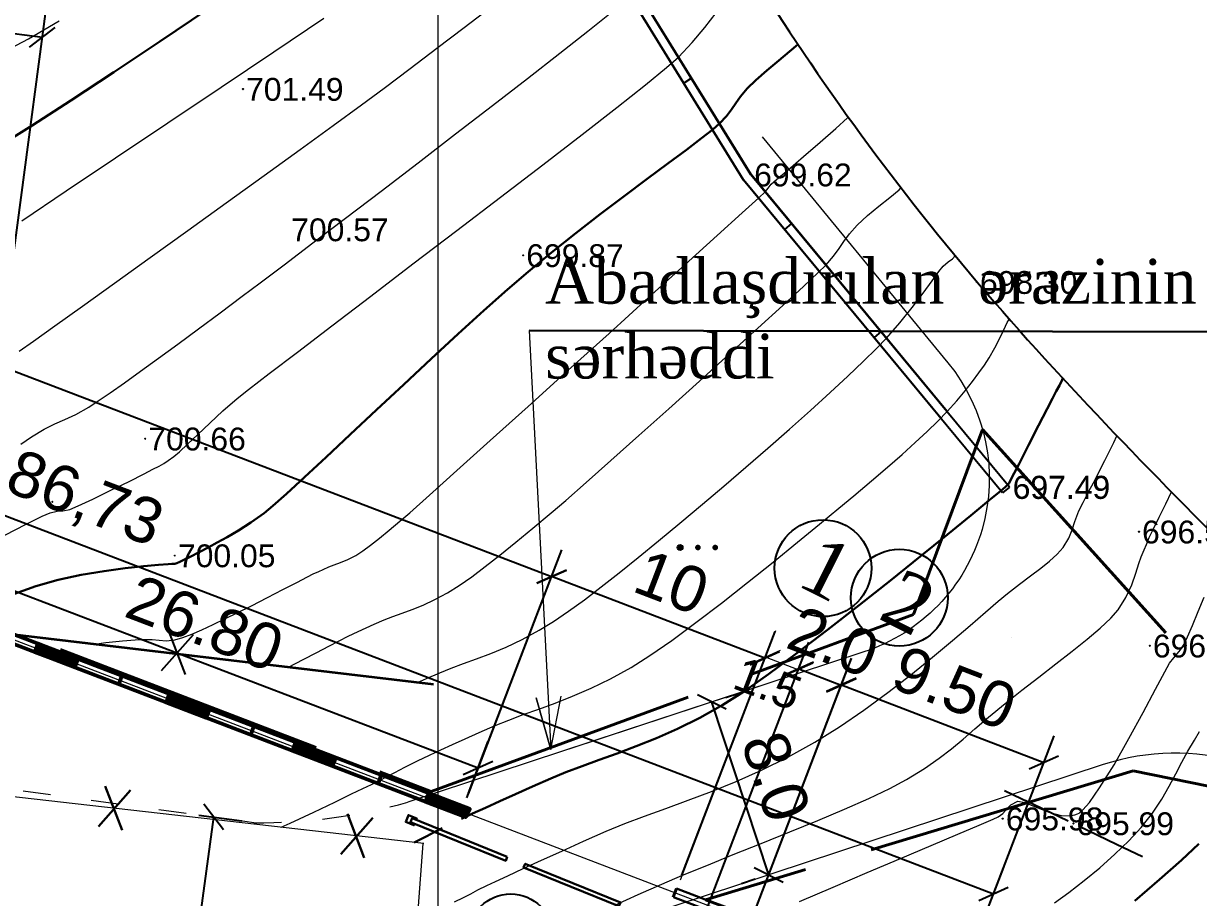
# Model space of a CAD drawing. Header units: feet. Extents: x 3381 to 683784, y 675186 to 4376258.
# Drawn here: x 682165.2 to 682216.7, y 4375719.7 to 4375758 of the extents above; entities that cross this region are included whole.
import ezdxf

# ---------------------------------------------------------------- set-up
doc = ezdxf.new("R2010")
doc.units = ezdxf.units.FT
doc.header["$MEASUREMENT"] = 0
doc.header["$PDMODE"] = 34
doc.header["$PDSIZE"] = 0.01
for name, pattern in [('ACAD_ISO02W100', [15, 12, -3]), ('ACAD_ISO03W100', [30, 12, -18]), ('DUZ', [0])]:
    doc.linetypes.add(name, pattern=pattern)
doc.layers.get('0').update_dxf_attribs({"linetype": 'CONTINUOUS'})
doc.layers.get('Defpoints').update_dxf_attribs({"linetype": 'CONTINUOUS'})
for name, color, linetype in [('0_Point_Height', 2, 'CONTINUOUS'), ('0_Point_Point', 7, 'CONTINUOUS'), ('col bitkisi', 7, 'CONTINUOUS'), ('Layer8', 7, 'CONTINUOUS'), ('Lep-Stolb', 7, 'CONTINUOUS'), ('ramka', 7, 'CONTINUOUS')]:
    doc.layers.add(name, color=color, linetype=linetype)
for name, color, linetype, lineweight in [('ANA HORIZONTAL', 24, 'CONTINUOUS', 30), ('das hasar', 5, 'CONTINUOUS', 0), ('das tikili', 5, 'CONTINUOUS', 0), ('HORIZANTAL', 24, 'CONTINUOUS', 13), ('km setka', 170, 'CONTINUOUS', 15)]:
    doc.layers.add(name, color=color, linetype=linetype, lineweight=lineweight)
doc.styles.get("Standard").update_dxf_attribs({"font": 'arial.ttf', "height": 2})
doc.styles.add('style5', font='ariall.ttf', dxfattribs={"height": 400})
doc.linetypes.add('FENCELINE2', pattern='A,6.35,-2.54,[132,ltypeshp.shx,S=2.54,R=0,X=-2.54,Y=0],-2.54,25.4', length=36.83)
doc.dimstyles.new('ISO-25', dxfattribs={"dimtxt": 2, "dimasz": 1, "dimexe": 1.25, "dimexo": 0.625, "dimtad": 1, "dimtxsty": 'Standard', "dimblk": 'OBLIQUE', "dimcen": 2.5, "dimadec": 0, "dimazin": 0, "dimtfac": 1, "dimtmove": 0, "dimatfit": 3, "dimldrblk": 'OBLIQUE', "dimfxl": 1, "dimarcsym": 0})

# ---------------------------------------------------------------- blocks, each defined once
blk = doc.blocks.new('_Oblique')
at = {"color": 0, "linetype": 'ByBlock', "lineweight": -2}
blk.add_line((-0.5, -0.5), (0.5, 0.5), dxfattribs=at)
blk = doc.blocks.new('*D66')
at = {"color": 0, "lineweight": -2, "transparency": 16777216}
for p, q in [((682125.166, 4375746.842), (682127.158, 4375752.045)), ((682126.711, 4375750.878), (682207.711, 4375719.878)), ((682206.166, 4375715.842), (682208.158, 4375721.045))]:
    blk.add_line(p, q, dxfattribs=at)
at = {"layer": 'Defpoints', "color": 0, "lineweight": 18, "transparency": 16777216}
for p in [(682124.943, 4375746.258), (682207.711, 4375719.878), (682205.943, 4375715.258)]:
    blk.add_point(p, dxfattribs=at)
at = {"color": 0, "lineweight": -2, "transparency": 16777216}
for p, rotation in [((682126.711, 4375750.878), 159.0573494500117), ((682207.711, 4375719.878), 339.0573494500117)]:
    blk.add_blockref('_Oblique', p, dxfattribs=dict(at, rotation=rotation))
at = {"color": 0, "lineweight": 18, "transparency": 16777216, "insert": (682167.864, 4375737.084), "char_height": 2, "attachment_point": 5, "rotation": 339.0573}
blk.add_mtext('86,73', dxfattribs=at)
blk = doc.blocks.new('*D68')
at = {"color": 0, "lineweight": -2, "transparency": 16777216}
for p, q in [((682195.116, 4375719.14), (682199.62, 4375730.909)), ((682196.984, 4375718.425), (682201.488, 4375730.194)), ((682199.174, 4375729.742), (682201.042, 4375729.027))]:
    blk.add_line(p, q, dxfattribs=at)
at = {"layer": 'Defpoints', "color": 0, "lineweight": 18, "transparency": 16777216}
for p in [(682201.042, 4375729.027), (682194.893, 4375718.557, 695.5), (682196.761, 4375717.842, 695.5)]:
    blk.add_point(p, dxfattribs=at)
at = {"color": 0, "lineweight": -2, "transparency": 16777216}
for p, rotation in [((682199.174, 4375729.742), 159.0573494907725), ((682201.042, 4375729.027), 339.0573494907724)]:
    blk.add_blockref('_Oblique', p, dxfattribs=dict(at, rotation=rotation))
at = {"color": 0, "lineweight": 18, "transparency": 16777216, "insert": (682200.696, 4375730.922), "char_height": 2, "attachment_point": 5, "rotation": 339.0573}
blk.add_mtext('{\\fArial|b0|i0|c238|p34;2.0}', dxfattribs=at)
blk = doc.blocks.new('*D69')
at = {"color": 0, "lineweight": -2, "transparency": 16777216}
for p, q in [((682197.295, 4375719.237), (682201.492, 4375730.205)), ((682201.045, 4375729.037), (682209.917, 4375725.642)), ((682206.166, 4375715.842), (682210.364, 4375726.809))]:
    blk.add_line(p, q, dxfattribs=at)
at = {"layer": 'Defpoints', "color": 0, "lineweight": 18, "transparency": 16777216}
for p in [(682209.917, 4375725.642), (682197.071, 4375718.654), (682205.943, 4375715.258)]:
    blk.add_point(p, dxfattribs=at)
at = {"color": 0, "lineweight": -2, "transparency": 16777216}
for p, rotation in [((682201.045, 4375729.037), 159.0573494510642), ((682209.917, 4375725.642), 339.0573494510642)]:
    blk.add_blockref('_Oblique', p, dxfattribs=dict(at, rotation=rotation))
at = {"color": 0, "lineweight": 18, "transparency": 16777216, "insert": (682205.997, 4375728.905), "char_height": 2, "attachment_point": 5, "rotation": 339.0573}
blk.add_mtext('{\\fArial|b0|i0|c238|p34;9.50}', dxfattribs=at)
blk = doc.blocks.new('*D59')
at = {"color": 0, "lineweight": -2, "transparency": 16777216}
for p, q in [((682172.888, 4375723.335), (682174.781, 4375723.077)), ((682173.542, 4375723.246), (682167.447, 4375678.61)), ((682166.793, 4375678.7), (682168.685, 4375678.441))]:
    blk.add_line(p, q, dxfattribs=at)
at = {"layer": 'Defpoints', "color": 0, "lineweight": 18, "transparency": 16777216}
for p in [(682172.269, 4375723.42, 374.953), (682166.173, 4375678.784), (682167.447, 4375678.61)]:
    blk.add_point(p, dxfattribs=at)
at = {"color": 0, "lineweight": -2, "transparency": 16777216}
for p, rotation in [((682173.542, 4375723.246), 82.22386250905055), ((682167.447, 4375678.61), 262.2238625090505)]:
    blk.add_blockref('_Oblique', p, dxfattribs=dict(at, rotation=rotation))
at = {"color": 0, "lineweight": 18, "transparency": 16777216, "insert": (682169.062, 4375702.605), "char_height": 2, "attachment_point": 5, "rotation": 82.2239}
blk.add_mtext('{\\fArial|b0|i0|c238|p34;45.0}', dxfattribs=at)
blk = doc.blocks.new('*D60')
at = {"color": 0, "lineweight": -2, "transparency": 16777216}
for p, q in [((682195.962, 4375728.482), (682196.556, 4375728.677)), ((682197.861, 4375720.717), (682195.369, 4375728.286)), ((682197.267, 4375720.522), (682196.674, 4375720.326))]:
    blk.add_line(p, q, dxfattribs=at)
at = {"layer": 'Defpoints', "color": 0, "lineweight": 18, "transparency": 16777216}
for p in [(682195.369, 4375728.286, 374.953), (682195.369, 4375728.286), (682197.861, 4375720.717, 690.5)]:
    blk.add_point(p, dxfattribs=at)
at = {"color": 0, "lineweight": -2, "transparency": 16777216}
for p, rotation in [((682195.369, 4375728.286), 108.226900140391), ((682197.861, 4375720.717), 288.226900140391)]:
    blk.add_blockref('_Oblique', p, dxfattribs=dict(at, rotation=rotation))
at = {"color": 0, "lineweight": 18, "transparency": 16777216, "insert": (682198.178, 4375725.016), "char_height": 2, "attachment_point": 5, "rotation": 288.2269}
blk.add_mtext('{\\fArial|b0|i0|c238|p34;8.0}', dxfattribs=at)
blk = doc.blocks.new('*D44')
at = {"color": 0, "lineweight": -2, "transparency": 16777216}
for p, q in [((682184.709, 4375724.268), (682188.797, 4375734.95)), ((682197.693, 4375730.207), (682188.35, 4375733.782)), ((682194.052, 4375720.693), (682198.14, 4375731.374))]:
    blk.add_line(p, q, dxfattribs=at)
at = {"layer": 'Defpoints', "color": 0, "lineweight": 18, "transparency": 16777216}
for p in [(682188.35, 4375733.782), (682184.486, 4375723.684), (682193.828, 4375720.109)]:
    blk.add_point(p, dxfattribs=at)
at = {"color": 0, "lineweight": -2, "transparency": 16777216}
for p, rotation in [((682188.35, 4375733.782), 159.0573494367731), ((682197.693, 4375730.207), 339.0573494367731)]:
    blk.add_blockref('_Oblique', p, dxfattribs=dict(at, rotation=rotation))
at = {"color": 0, "lineweight": 18, "transparency": 16777216, "insert": (682193.61, 4375733.532), "char_height": 2, "attachment_point": 5, "rotation": 339.0573}
blk.add_mtext('10', dxfattribs=at)
blk = doc.blocks.new('*D35')
at = {"color": 0, "lineweight": -2, "transparency": 16777216}
for p, q in [((682125.166, 4375746.842), (682129.326, 4375757.71)), ((682128.879, 4375756.543), (682188.35, 4375733.782)), ((682184.638, 4375724.081), (682188.797, 4375734.95))]:
    blk.add_line(p, q, dxfattribs=at)
at = {"layer": 'Defpoints', "color": 0, "lineweight": 18, "transparency": 16777216}
for p in [(682124.943, 4375746.258), (682188.35, 4375733.782), (682184.414, 4375723.498)]:
    blk.add_point(p, dxfattribs=at)
at = {"color": 0, "lineweight": -2, "transparency": 16777216}
for p, rotation in [((682128.879, 4375756.543), 159.0573494502388), ((682188.35, 4375733.782), 339.0573494502387)]:
    blk.add_blockref('_Oblique', p, dxfattribs=dict(at, rotation=rotation))
at = {"color": 0, "lineweight": 18, "transparency": 16777216, "insert": (682159.268, 4375746.869), "char_height": 2, "attachment_point": 5, "rotation": 339.0573}
blk.add_mtext('63,68', dxfattribs=at)
blk = doc.blocks.new('*D38')
at = {"color": 0, "lineweight": -2, "transparency": 16777216}
for p, q in [((682159.594, 4375733.88), (682160.466, 4375736.161)), ((682160.019, 4375734.993), (682185.126, 4375725.4)), ((682184.701, 4375724.287), (682185.573, 4375726.568))]:
    blk.add_line(p, q, dxfattribs=at)
at = {"layer": 'Defpoints', "color": 0, "lineweight": 9, "transparency": 16777216}
for p in [(682159.371, 4375733.296), (682185.126, 4375725.4), (682184.478, 4375723.704)]:
    blk.add_point(p, dxfattribs=at)
at = {"color": 0, "lineweight": -2, "transparency": 16777216}
for p, rotation in [((682160.019, 4375734.993), 159.0895513986709), ((682185.126, 4375725.4), 339.0895513986709)]:
    blk.add_blockref('_Oblique', p, dxfattribs=dict(at, rotation=rotation))
at = {"color": 0, "lineweight": 18, "transparency": 16777216, "insert": (682173.16, 4375731.734), "char_height": 2, "attachment_point": 5, "rotation": 339.0896}
blk.add_mtext('{\\fArial|b0|i0|c238|p34;26.80}', dxfattribs=at)
blk = doc.blocks.new('*D73')
at = {"color": 0, "lineweight": -2, "transparency": 16777216}
for p, q in [((682127.28, 4375728.596), (682131.89, 4375763.227)), ((682131.725, 4375761.988), (682166.043, 4375757.419)), ((682161.597, 4375724.028), (682166.208, 4375758.658))]:
    blk.add_line(p, q, dxfattribs=at)
at = {"layer": 'Defpoints', "color": 0, "lineweight": 18, "transparency": 16777216}
for p in [(682166.043, 4375757.419), (682127.198, 4375727.976), (682161.515, 4375723.408)]:
    blk.add_point(p, dxfattribs=at)
at = {"color": 0, "lineweight": -2, "transparency": 16777216}
for p, rotation in [((682131.725, 4375761.988), 172.417149274753), ((682166.043, 4375757.419), 352.4171492747529)]:
    blk.add_blockref('_Oblique', p, dxfattribs=dict(at, rotation=rotation))
at = {"color": 0, "lineweight": 20, "transparency": 16777216, "insert": (682149.101, 4375761.336), "char_height": 2, "attachment_point": 5, "rotation": 352.4171}
blk.add_mtext('{\\fArial|b0|i0|c238|p34;34.60}', dxfattribs=at)

msp = doc.modelspace()

# ---------------------------------------------------------------- hatches: boundary and pattern name
at = {"lineweight": 25}
h = msp.add_hatch(dxfattribs=at)
h.set_pattern_fill('GRASS', color=3)
h.set_pattern_definition([(90, (1287.3136, 801.1559), (-0.707106781, 0.707106781), [0.1875, -1.226713563]), (45, (1287.3136, 801.1559), (-0.70710678119, 0.70710678119), [0.1875, -0.8125]), (135, (1287.3136, 801.1559), (-0.70710678119, -0.70710678119), [0.1875, -0.8125])])
edge = h.paths.add_edge_path(flags=16)
edge.add_arc((682100.284, 4375677.651), 3.56, 0, 360)
edge = h.paths.add_edge_path()
edge.add_arc((682165.941, 4375648.566), 2.121, 0, 360)
edge = h.paths.add_edge_path()
edge.add_line((682103.076, 4375679.859), (682107.613, 4375679.251))
edge.add_line((682107.613, 4375679.251), (682108.001, 4375682.14))
edge.add_line((682108.001, 4375682.14), (682100.674, 4375683.13))
edge.add_line((682100.674, 4375683.13), (682102.815, 4375698.986))
edge.add_line((682102.815, 4375698.986), (682111.188, 4375697.855))
edge.add_line((682111.188, 4375697.855), (682111.915, 4375703.238))
edge.add_line((682111.915, 4375703.238), (682107.263, 4375703.91))
edge.add_line((682107.263, 4375703.91), (682108.077, 4375709.551))
edge.add_line((682108.077, 4375709.551), (682116.199, 4375708.398))
edge.add_line((682116.199, 4375708.398), (682119.945, 4375735.513))
edge.add_line((682119.945, 4375735.513), (682120.038, 4375736.202))
edge.add_line((682120.038, 4375736.202), (682119.768, 4375735.709))
edge.add_line((682119.768, 4375735.709), (682082.23, 4375662.38))
edge.add_line((682082.23, 4375662.38), (682173.825, 4375634.503))
edge.add_line((682173.825, 4375634.503), (682205.683, 4375715.144))
edge.add_line((682205.683, 4375715.144), (682198.572, 4375717.865))
edge.add_line((682198.572, 4375717.865), (682196.818, 4375713.281))
edge.add_line((682196.818, 4375713.281), (682188.454, 4375716.215))
edge.add_arc((682347.883, 4375651.33), 172.127, 157.85455, 159.31778)
edge.add_line((682186.849, 4375712.122), (682200.214, 4375710.326))
edge.add_line((682200.214, 4375710.326), (682199.472, 4375705.078))
edge.add_line((682199.472, 4375705.078), (682186.143, 4375706.885))
edge.add_arc((682186.443, 4375703.744), 3.155, 95.4615, 167.5925)
edge.add_line((682183.362, 4375704.422), (682183.362, 4375703.467))
edge.add_line((682183.362, 4375703.467), (682185.028, 4375703.86))
edge.add_line((682185.028, 4375703.86), (682190.62, 4375702.881))
edge.add_line((682190.62, 4375702.881), (682188.67, 4375689.698))
edge.add_line((682188.67, 4375689.698), (682188.451, 4375689.698))
edge.add_line((682188.451, 4375689.698), (682183.362, 4375690.415))
edge.add_line((682183.362, 4375690.415), (682183.973, 4375695.783))
edge.add_line((682183.973, 4375695.783), (682189.076, 4375695.084))
edge.add_line((682189.076, 4375695.084), (682189.427, 4375697.646))
edge.add_line((682189.427, 4375697.646), (682184.247, 4375698.356))
edge.add_line((682184.247, 4375698.356), (682184.843, 4375703.444))
edge.add_line((682184.843, 4375703.444), (682183.262, 4375703.235))
edge.add_line((682183.262, 4375703.235), (682181.206, 4375687.269))
edge.add_line((682181.206, 4375687.269), (682189.942, 4375686.06))
edge.add_line((682189.942, 4375686.06), (682189.111, 4375678.704))
edge.add_line((682189.111, 4375678.704), (682180.328, 4375679.919))
edge.add_line((682180.328, 4375679.919), (682179.949, 4375677.269))
edge.add_line((682179.949, 4375677.269), (682173.822, 4375678.073))
edge.add_arc((682173.385, 4375668.082), 10, 87.4993, 110.7786)
edge.add_line((682169.838, 4375677.432), (682179.587, 4375676.005))
edge.add_line((682179.587, 4375676.005), (682178.96, 4375672.511))
edge.add_line((682178.96, 4375672.511), (682175.65, 4375673.037))
edge.add_line((682175.65, 4375673.037), (682176.043, 4375676.111))
edge.add_line((682176.043, 4375676.111), (682173.512, 4375676.446))
edge.add_line((682173.512, 4375676.446), (682173.107, 4375673.384))
edge.add_line((682173.107, 4375673.384), (682169.783, 4375673.824))
edge.add_line((682169.783, 4375673.824), (682170.135, 4375676.921))
edge.add_line((682170.135, 4375676.921), (682169.341, 4375677.228))
edge.add_arc((682173.555, 4375667.869), 10.263, 114.2395, 179.0096)
edge.add_line((682163.293, 4375668.047), (682162.943, 4375665.411))
edge.add_line((682162.943, 4375665.411), (682159.957, 4375665.738))
edge.add_line((682159.957, 4375665.738), (682159.076, 4375660.875))
edge.add_line((682159.076, 4375660.875), (682150.367, 4375662.088))
edge.add_line((682150.367, 4375662.088), (682151.054, 4375666.989))
edge.add_line((682151.054, 4375666.989), (682144.128, 4375667.908))
edge.add_line((682144.128, 4375667.908), (682144.563, 4375671.182))
edge.add_arc((682141.589, 4375671.577), 3, 352.4412, 442.1402)
edge.add_line((682141.999, 4375674.549), (682130.113, 4375676.189))
edge.add_line((682130.113, 4375676.189), (682128.842, 4375666.772))
edge.add_line((682128.842, 4375666.772), (682121.539, 4375667.751))
edge.add_line((682121.539, 4375667.751), (682122.793, 4375677.2))
edge.add_line((682122.793, 4375677.2), (682119.777, 4375677.622))
edge.add_line((682119.777, 4375677.622), (682118.516, 4375668.117))
edge.add_line((682118.516, 4375668.117), (682117.086, 4375668.391))
edge.add_line((682117.086, 4375668.391), (682106.365, 4375669.935))
edge.add_line((682106.365, 4375669.935), (682107.414, 4375677.765))
edge.add_line((682107.414, 4375677.765), (682103.794, 4375678.25))
edge.add_arc((682100.284, 4375677.651), 3.56, 9.688, 38.3434)
at = {"lineweight": 50}
h = msp.add_hatch(dxfattribs=at)
h.set_pattern_fill('ANSI31', scale=0.3, angle=-13.2822)
h.set_pattern_definition([(31.717814137, (-989971.251704, 274147.432816), (-0.01971510584618, 0.03189928841642), [])])
h.paths.add_polyline_path([(682165.833, 4375730.844), (682167.599, 4375730.17), (682167.459, 4375729.807), (682165.701, 4375730.475)])
h = msp.add_hatch(dxfattribs=at)
h.set_pattern_fill('ANSI31', scale=0.3, angle=-12.6583)
h.set_pattern_definition([(32.3417294339, (-945203.554425, 256180.224487), (-0.02006129345044, 0.03168271618873), [])])
h.paths.add_polyline_path([(682171.592, 4375728.636), (682173.358, 4375727.963), (682173.22, 4375727.59), (682171.462, 4375728.258)])
h = msp.add_hatch(dxfattribs=at)
h.set_pattern_fill('ANSI31', scale=0.3, angle=-13.2822)
h.set_pattern_definition([(31.717814137, (-989959.961164, 274143.10893), (-0.01971510584618, 0.03189928841642), [])])
h.paths.add_polyline_path([(682177.124, 4375726.52), (682178.889, 4375725.846), (682178.75, 4375725.483), (682176.992, 4375726.151)])
h = msp.add_hatch(dxfattribs=at)
h.set_pattern_fill('ANSI31', scale=0.3, angle=-12.6583)
h.set_pattern_definition([(32.3417294339, (-945192.189817, 256175.872236), (-0.02006129345044, 0.03168271618873), [])])
h.paths.add_polyline_path([(682182.957, 4375724.284), (682184.722, 4375723.61), (682184.584, 4375723.238), (682182.826, 4375723.906)])
at = {"layer": 'col bitkisi', "ltscale": 1.5}
h = msp.add_hatch(color=256, dxfattribs=at)
edge = h.paths.add_edge_path()
edge.add_arc((682193.976, 4375735.057), 0.125, 0, 360)
h = msp.add_hatch(color=256, dxfattribs=at)
edge = h.paths.add_edge_path()
edge.add_arc((682194.758, 4375735.057), 0.125, 0, 360)
h = msp.add_hatch(color=256, dxfattribs=at)
edge = h.paths.add_edge_path()
edge.add_arc((682195.517, 4375735.057), 0.125, 0, 360)

# ---------------------------------------------------------------- linework, layer by layer
at = {"linetype": 'Continuous'}
for p, q in [((682194.477, 4375755.63), (682194.144, 4375755.409)), ((682198.863, 4375749.252), (682198.559, 4375748.993)), ((682202.782, 4375744.519), (682202.477, 4375744.26)), ((682208.41, 4375737.701, 697.485), (682208.102, 4375737.446, 697.485))]:
    msp.add_line(p, q, dxfattribs=at)
at = {"color": 6, "linetype": 'DUZ', "lineweight": 30}
msp.add_line((682187.368, 4375744.569), (682220.857, 4375744.502), dxfattribs=at)
at = {"color": 6, "linetype": 'DUZ', "lineweight": 15}
for p, q in [((682187.368, 4375744.569), (682188.316, 4375726.207, -470.552)), ((682188.316, 4375726.207, -470.552), (682188.767, 4375728.548)), ((682188.316, 4375726.207, -470.552), (682187.674, 4375728.476)), ((682187.674, 4375728.476), (682188.316, 4375726.207, -470.552))]:
    msp.add_line(p, q, dxfattribs=at)
at = {"color": 1, "lineweight": 25}
for p, q in [((682171.261, 4375729.663, 696.134), (682172.664, 4375731.252, 696.134)), ((682171.554, 4375731.432, 1393.634), (682172.29, 4375729.499, 696.134))]:
    msp.add_line(p, q, dxfattribs=at)
at = {"color": 7, "lineweight": 18}
for p, q in [((682193.993, 4375720.501), (682198.171, 4375731.418)), ((682195.427, 4375719.952), (682199.605, 4375730.87)), ((682199.158, 4375729.702), (682197.724, 4375730.251)), ((682199.458, 4375729.633, 374.953), (682182.045, 4375723.899, 374.953))]:
    msp.add_line(p, q, dxfattribs=at)
at = {"color": 7, "lineweight": 50}
for p, q in [((682169.523, 4375729.432), (682169.384, 4375729.069)), ((682175.31, 4375727.234), (682175.176, 4375726.869)), ((682180.886, 4375725.08), (682180.751, 4375724.716)), ((682184.486, 4375723.684), (682184.343, 4375723.311))]:
    msp.add_line(p, q, dxfattribs=at)
at = {"color": 7, "linetype": 'ACAD_ISO03W100', "lineweight": 18, "ltscale": 0.1}
msp.add_line((682175.306, 4375722.998), (682164.513, 4375724.472), dxfattribs=at)
at = {"color": 1, "lineweight": 30}
for p, q in [((682168.502, 4375722.83), (682169.905, 4375724.419)), ((682168.794, 4375724.6, 697.5), (682169.531, 4375722.667)), ((682179.406, 4375723.389, 697.5), (682180.143, 4375721.456)), ((682179.114, 4375721.62), (682180.517, 4375723.209))]:
    msp.add_line(p, q, dxfattribs=at)
at = {"color": 3, "lineweight": 30}
msp.add_line((682184.486, 4375723.684), (682184.343, 4375723.311, 452.353), dxfattribs=at)
at = {"color": 7, "lineweight": 30}
for p, q in [((682194.161, 4375720.728, 452.353), (682194.159, 4375720.725, 452.353)), ((682193.828, 4375720.109), (682193.686, 4375719.735))]:
    msp.add_line(p, q, dxfattribs=at)
at = {"color": 7, "lineweight": 40}
msp.add_line((682193.825, 4375720.11), (682193.682, 4375719.737, 452.353), dxfattribs=at)
at = {"linetype": 'Continuous', "elevation": 697.485}
for points in [[(682205.399, 4375740.73), (682196.762, 4375751.163), (682187.878, 4375765.571), (682176.067, 4375785.6), (682166.046, 4375802.539), (682154.92, 4375820.674), (682142.574, 4375841.222)], [(682208.41, 4375737.701), (682197.083, 4375751.383), (682188.215, 4375765.764), (682176.406, 4375785.79), (682166.384, 4375802.732), (682155.257, 4375820.868), (682142.912, 4375841.415)], [(682205.679, 4375741.019), (682197.088, 4375751.396), (682188.22, 4375765.777), (682176.411, 4375785.803), (682166.389, 4375802.745), (682155.262, 4375820.881), (682142.917, 4375841.428)], [(682208.102, 4375737.446), (682196.757, 4375751.15), (682187.873, 4375765.558), (682176.062, 4375785.587), (682166.041, 4375802.526), (682154.915, 4375820.661), (682142.569, 4375841.209)]]:
    msp.add_lwpolyline(points, dxfattribs=at)
at = {"color": 7, "lineweight": 18}
for points, elevation in [([(682197.579, 4375753.054), (682205.708, 4375743.155, -0.527044), (682202.028, 4375730.479), (682189.108, 4375726.224)], 374.953), ([(682237.259, 4375705.407), (682223.381, 4375722.375, 0.310246), (682212.512, 4375725.542), (682192.238, 4375718.865, 0.287294), (682186.812, 4375712.333), (682186.785, 4375712.131)], 690.5)]:
    msp.add_lwpolyline(points, format="xyb", dxfattribs=dict(at, elevation=elevation))
at = {"color": 6, "linetype": 'ACAD_ISO02W100', "lineweight": 40, "elevation": 374.953}
msp.add_lwpolyline([(682207.23, 4375740.233), (682222.258, 4375723.541), (682213.835, 4375725.27), (682195.096, 4375719.624), (682206.391, 4375715.474), (682174.113, 4375633.919), (682081.49, 4375662.079), (682124.812, 4375746.714), (682183.067, 4375724.363), (682204.2, 4375732.115), (682207.23, 4375740.233)], dxfattribs=at)
at = {"color": 7, "lineweight": 30}
for points in [[(682193.828, 4375720.109), (682206.203, 4375715.373), (682174.061, 4375634.013), (682081.656, 4375662.137), (682124.847, 4375746.509), (682184.486, 4375723.684)], [(682193.686, 4375719.735), (682205.683, 4375715.144), (682173.825, 4375634.503), (682082.23, 4375662.38), (682125.039, 4375746.007), (682184.343, 4375723.311)]]:
    msp.add_lwpolyline(points, dxfattribs=at)
at = {"color": 1, "lineweight": 0}
msp.add_lwpolyline([(682081.943, 4375662.258), (682124.943, 4375746.258), (682205.943, 4375715.258), (682173.943, 4375634.258)], close=True, dxfattribs=at)
at = {"color": 7, "lineweight": 50}
for points in [[(682184.595, 4375723.244), (682184.77, 4375723.605), (682159.447, 4375733.287), (682120.553, 4375738.12), (682085.507, 4375669.657), (682183.056, 4375656.669), (682198.833, 4375696.585), (682198.474, 4375696.727), (682182.797, 4375657.122), (682086.143, 4375669.959), (682120.832, 4375737.687), (682159.346, 4375732.913), (682184.595, 4375723.244)], [(682165.833, 4375730.844), (682167.599, 4375730.17), (682167.46, 4375729.807), (682165.702, 4375730.477), (682165.833, 4375730.844)], [(682171.592, 4375728.636), (682173.358, 4375727.963), (682173.22, 4375727.59), (682171.462, 4375728.26), (682171.592, 4375728.636)], [(682177.123, 4375726.52), (682178.889, 4375725.846), (682178.751, 4375725.483), (682176.992, 4375726.153), (682177.123, 4375726.52)], [(682182.957, 4375724.284), (682184.722, 4375723.61), (682184.584, 4375723.238), (682182.827, 4375723.908), (682182.957, 4375724.284)]]:
    msp.add_lwpolyline(points, dxfattribs=at)
at = {"color": 7, "lineweight": 18}
msp.add_lwpolyline([(682208.513, 4375731.108), (682208.513, 4375731.108)], dxfattribs=at)
at = {"color": 7, "linetype": 'DUZ', "lineweight": 30, "elevation": 4034.161}
msp.add_lwpolyline([(682182.41, 4375723.118), (682182.438, 4375723.186), (682182.078, 4375723.332), (682181.958, 4375723.032), (682182.317, 4375722.887), (682182.343, 4375722.952)], dxfattribs=at)
for points in [[(682186.408, 4375721.501), (682186.34, 4375721.333), (682182.171, 4375723.028), (682182.24, 4375723.197)], [(682191.361, 4375719.505), (682191.293, 4375719.337), (682187.124, 4375721.032), (682187.193, 4375721.2)]]:
    msp.add_lwpolyline(points, close=True, dxfattribs=at)
at = {"color": 7, "linetype": 'DUZ', "lineweight": 25}
for centre, radius in [((682200.24, 4375734.151), 2.121), ((682203.585, 4375732.857), 2.121), ((682186.559, 4375718.028, 696.5), 1.846)]:
    msp.add_circle(centre, radius, dxfattribs=at)
at = {"color": 7, "linetype": 'ACAD_ISO03W100', "lineweight": 18, "ltscale": 0.1}
msp.add_arc((682175.535, 4375746.911, 374.953), 23.915, 269.4855, 285.7968, dxfattribs=at)
at = {"linetype": 'Continuous'}
msp.add_open_spline([(682133.915, 4375868.228), (682135.736, 4375864.758), (682142.042, 4375852.74), (682151.939, 4375834.758), (682165.934, 4375815.494), (682176.705, 4375795.296), (682187.668, 4375777.411), (682196.796, 4375760.007), (682210.211, 4375741.486), (682226.81, 4375727.197), (682238.346, 4375712.36), (682246.276, 4375701.878), (682257.594, 4375689.959), (682265.843, 4375679.267), (682270.287, 4375673.507)], degree=3, knots=[0, 0, 0, 0, 11.75951, 40.72321, 61.46233, 83.054979, 109.290717, 124.392744, 141.962718, 177.533008, 189.558821, 198.276488, 216.955448, 238.768866, 238.768866, 238.768866, 238.768866], dxfattribs=at)
at = {"layer": '0_Point_Point'}
for p in [(682174.826, 4375755.148, 701.493), (682197.088, 4375751.396, 699.617), (682187.102, 4375747.861, 699.872), (682206.982, 4375746.685, 698.303), (682170.545, 4375739.825, 700.658), (682166.476, 4375737.06, 700.574), (682214.081, 4375735.75, 696.581), (682171.843, 4375734.707, 700.055), (682214.557, 4375730.753, 696.212), (682208.114, 4375723.176, 695.976), (682211.209, 4375722.966, 695.988)]:
    msp.add_point(p, dxfattribs=at)
at = {"layer": 'ANA HORIZONTAL', "color": 32, "lineweight": 30}
for points, elevation in [([(682164.136, 4375752.639), (682165.593, 4375753.556), (682167.29, 4375754.653), (682169.173, 4375755.892), (682171.19, 4375757.235), (682173.285, 4375758.645)], 702.5), ([(682164.811, 4375733.027), (682165.745, 4375733.369), (682166.728, 4375733.639), (682167.742, 4375733.856), (682168.739, 4375734.026), (682169.667, 4375734.153), (682170.478, 4375734.243), (682171.122, 4375734.302), (682171.548, 4375734.333), (682171.707, 4375734.343), (682171.775, 4375734.341), (682171.842, 4375734.341), (682171.936, 4375734.377), (682172.064, 4375734.434), (682172.213, 4375734.505), (682172.515, 4375734.651), (682172.907, 4375734.85), (682173.325, 4375735.074), (682173.692, 4375735.274), (682174.129, 4375735.512), (682174.626, 4375735.799), (682175.173, 4375736.146), (682175.761, 4375736.563), (682176.136, 4375736.877), (682176.737, 4375737.415), (682177.526, 4375738.142), (682178.469, 4375739.021), (682179.53, 4375740.015), (682180.675, 4375741.087), (682181.868, 4375742.202), (682183.074, 4375743.323), (682184.258, 4375744.414), (682185.384, 4375745.438), (682186.417, 4375746.358), (682187.322, 4375747.139), (682188.347, 4375747.984), (682189.41, 4375748.829), (682190.482, 4375749.659), (682191.532, 4375750.457), (682192.531, 4375751.206), (682193.448, 4375751.889), (682194.255, 4375752.49), (682194.92, 4375752.992), (682195.415, 4375753.379), (682195.709, 4375753.632), (682196.013, 4375753.965), (682196.229, 4375754.255), (682196.414, 4375754.532), (682196.626, 4375754.826), (682196.922, 4375755.169), (682197.298, 4375755.532), (682197.783, 4375755.958), (682198.301, 4375756.396), (682198.778, 4375756.795), (682199.137, 4375757.105)], 700)]:
    msp.add_lwpolyline(points, dxfattribs=dict(at, elevation=elevation))
at = {"layer": 'ANA HORIZONTAL', "color": 16, "lineweight": 30}
for points, elevation in [([(682184.403, 4375723.173), (682184.888, 4375723.4), (682185.447, 4375723.656), (682186.074, 4375723.941), (682186.763, 4375724.251), (682187.511, 4375724.585), (682188.311, 4375724.939), (682188.975, 4375725.213), (682189.681, 4375725.478), (682190.431, 4375725.746), (682191.224, 4375726.031), (682192.061, 4375726.346), (682192.942, 4375726.704), (682193.868, 4375727.118), (682194.839, 4375727.6), (682195.855, 4375728.164), (682196.753, 4375728.736), (682197.851, 4375729.504), (682199.098, 4375730.423), (682200.439, 4375731.445), (682201.823, 4375732.524), (682203.195, 4375733.611), (682204.502, 4375734.661), (682205.692, 4375735.627), (682206.712, 4375736.46), (682207.508, 4375737.116), (682208.027, 4375737.546), (682208.216, 4375737.703), (682208.283, 4375737.762), (682208.335, 4375737.81), (682208.389, 4375737.879), (682208.514, 4375738.121), (682208.829, 4375738.73), (682209.248, 4375739.544), (682209.688, 4375740.4), (682210.064, 4375741.135), (682210.292, 4375741.586), (682210.459, 4375741.907), (682210.594, 4375742.155), (682210.716, 4375742.408), (682210.741, 4375742.473)], 697.5), ([(682182.334, 4375722.13), (682182.534, 4375722.226), (682182.884, 4375722.407), (682183.202, 4375722.576), (682183.551, 4375722.76)], 697.5), ([(682213.903, 4375719.571), (682214.984, 4375720.502), (682215.941, 4375721.351), (682216.705, 4375722.065)], 695)]:
    msp.add_lwpolyline(points, dxfattribs=dict(at, elevation=elevation))
at = {"layer": 'col bitkisi', "lineweight": 13, "ltscale": 1.5}
msp.add_circle((682193.976, 4375735.057), 0.125, dxfattribs=at)
at = {"layer": 'das hasar', "color": 8, "linetype": 'FENCELINE2', "lineweight": 35, "ltscale": 0.35, "elevation": 696.134}
msp.add_lwpolyline([(682126.032, 4375735.853), (682183.18, 4375729.063)], dxfattribs=at)
at = {"layer": 'das tikili', "color": 32, "lineweight": 9}
for points in [[(682182.746, 4375722.083), (682160.78, 4375724.588)], [(682182.706, 4375722.088), (682181.884, 4375711.12), (682159.693, 4375714.006)]]:
    msp.add_lwpolyline(points, dxfattribs=at)
at = {"layer": 'HORIZANTAL', "color": 32, "linetype": 'Continuous', "lineweight": 13}
for points, elevation in [([(682164.394, 4375735.599), (682165.331, 4375736.075), (682166.032, 4375736.425), (682166.382, 4375736.584), (682166.686, 4375736.646), (682166.937, 4375736.663), (682167.241, 4375736.725), (682167.609, 4375736.879), (682168.256, 4375737.182), (682169.044, 4375737.563), (682169.837, 4375737.953), (682170.496, 4375738.283), (682170.885, 4375738.484), (682171.15, 4375738.627), (682171.356, 4375738.742), (682171.554, 4375738.867), (682171.797, 4375739.042), (682172.046, 4375739.254), (682172.401, 4375739.588), (682172.848, 4375740.015), (682173.37, 4375740.508), (682173.951, 4375741.04), (682174.574, 4375741.581), (682175.071, 4375741.978), (682175.973, 4375742.676), (682177.211, 4375743.624), (682178.718, 4375744.775), (682180.429, 4375746.078), (682182.275, 4375747.484), (682184.19, 4375748.945), (682186.108, 4375750.411), (682187.96, 4375751.832), (682189.681, 4375753.16), (682191.203, 4375754.345), (682192.46, 4375755.338), (682193.384, 4375756.09), (682193.909, 4375756.552), (682194.501, 4375757.181), (682195.057, 4375757.841), (682195.559, 4375758.488)], 700.5), ([(682165.024, 4375743.657), (682165.644, 4375744.099), (682166.586, 4375744.772), (682167.79, 4375745.634), (682169.201, 4375746.645), (682170.76, 4375747.763), (682172.411, 4375748.948), (682174.095, 4375750.16), (682175.756, 4375751.358), (682177.335, 4375752.501), (682178.775, 4375753.548), (682180.02, 4375754.458), (682181.011, 4375755.192), (682182.145, 4375756.043), (682183.326, 4375756.935), (682184.52, 4375757.842), (682185.693, 4375758.737)], 701.5), ([(682165.101, 4375739.581), (682165.56, 4375739.913), (682166.119, 4375740.249), (682166.586, 4375740.479), (682167.025, 4375740.67), (682167.499, 4375740.893), (682168.069, 4375741.214), (682168.483, 4375741.48), (682169.008, 4375741.837), (682169.631, 4375742.273), (682170.342, 4375742.782), (682171.128, 4375743.352), (682171.978, 4375743.974), (682172.88, 4375744.641), (682173.824, 4375745.341), (682174.796, 4375746.067), (682175.577, 4375746.654), (682176.625, 4375747.446), (682177.89, 4375748.405), (682179.323, 4375749.495), (682180.875, 4375750.679), (682182.497, 4375751.92), (682184.14, 4375753.181), (682185.754, 4375754.425), (682187.292, 4375755.616), (682188.704, 4375756.716), (682189.94, 4375757.688), (682190.953, 4375758.496)], 701), ([(682164.349, 4375756.772), (682165.428, 4375757.343), (682166.778, 4375758.131)], 703), ([(682165.134, 4375749.372), (682167.087, 4375750.682), (682169.246, 4375752.13), (682171.533, 4375753.663), (682173.868, 4375755.23), (682176.174, 4375756.777), (682178.372, 4375758.252)], 702), ([(682168.327, 4375730.828), (682168.825, 4375730.891), (682169.543, 4375730.962), (682170.104, 4375731.005), (682170.471, 4375731.03), (682170.856, 4375731.029), (682171.16, 4375730.994), (682171.461, 4375730.971), (682171.835, 4375731.01), (682172.197, 4375731.107), (682172.591, 4375731.259), (682173.028, 4375731.456), (682173.517, 4375731.689), (682174.068, 4375731.949), (682174.573, 4375732.192), (682175.204, 4375732.508), (682175.895, 4375732.861), (682176.579, 4375733.213), (682177.187, 4375733.528), (682177.652, 4375733.768), (682177.907, 4375733.898), (682178.148, 4375734.011), (682178.341, 4375734.098), (682178.584, 4375734.205), (682178.828, 4375734.3), (682179.106, 4375734.4), (682179.419, 4375734.529), (682179.767, 4375734.711), (682180.077, 4375734.91), (682180.421, 4375735.161), (682180.804, 4375735.462), (682181.231, 4375735.811), (682181.706, 4375736.207), (682182.137, 4375736.584), (682182.994, 4375737.349), (682184.195, 4375738.427), (682185.663, 4375739.748), (682187.317, 4375741.238), (682189.077, 4375742.827), (682190.865, 4375744.442), (682192.601, 4375746.011), (682194.204, 4375747.462), (682195.597, 4375748.723), (682196.698, 4375749.722), (682197.429, 4375750.387), (682197.71, 4375750.645), (682197.839, 4375750.811), (682197.969, 4375750.977), (682198.199, 4375751.179), (682198.707, 4375751.612), (682199.382, 4375752.187), (682200.116, 4375752.816), (682200.798, 4375753.413), (682201.319, 4375753.889), (682201.347, 4375753.918)], 699.5), ([(682176.815, 4375729.819), (682177.462, 4375730.144), (682178.058, 4375730.454), (682178.586, 4375730.734), (682179.044, 4375730.974), (682179.429, 4375731.168), (682179.872, 4375731.378), (682180.219, 4375731.537), (682180.568, 4375731.691), (682181.016, 4375731.888), (682181.388, 4375732.038), (682181.795, 4375732.185), (682182.239, 4375732.346), (682182.718, 4375732.537), (682183.235, 4375732.774), (682183.789, 4375733.074), (682184.299, 4375733.394), (682184.849, 4375733.778), (682185.443, 4375734.223), (682186.085, 4375734.727), (682186.778, 4375735.289), (682187.526, 4375735.908), (682188.334, 4375736.581), (682188.968, 4375737.123), (682189.857, 4375737.902), (682190.944, 4375738.864), (682192.173, 4375739.961), (682193.488, 4375741.14), (682194.832, 4375742.351), (682196.149, 4375743.544), (682197.383, 4375744.666), (682198.479, 4375745.667), (682199.378, 4375746.497), (682200.026, 4375747.103), (682200.366, 4375747.437), (682200.701, 4375747.826), (682200.943, 4375748.156), (682201.155, 4375748.467), (682201.397, 4375748.797), (682201.734, 4375749.184), (682202.185, 4375749.607), (682202.685, 4375750.013), (682203.17, 4375750.392), (682203.574, 4375750.736), (682203.65, 4375750.825)], 699), ([(682182.48, 4375729.146), (682182.866, 4375729.316), (682183.448, 4375729.572), (682183.946, 4375729.774), (682184.485, 4375729.971), (682185.065, 4375730.179), (682185.688, 4375730.414), (682186.353, 4375730.691), (682187.06, 4375731.027), (682187.811, 4375731.438), (682188.43, 4375731.821), (682189.086, 4375732.265), (682189.783, 4375732.768), (682190.523, 4375733.329), (682191.308, 4375733.946), (682192.142, 4375734.619), (682193.027, 4375735.346), (682193.966, 4375736.125), (682194.961, 4375736.955), (682195.901, 4375737.747), (682196.863, 4375738.572), (682197.829, 4375739.412), (682198.778, 4375740.249), (682199.69, 4375741.066), (682200.547, 4375741.845), (682201.328, 4375742.569), (682202.014, 4375743.219), (682202.585, 4375743.778), (682203.023, 4375744.228), (682203.61, 4375744.896), (682204.15, 4375745.569), (682204.625, 4375746.202), (682205.02, 4375746.747), (682205.316, 4375747.159), (682205.499, 4375747.392), (682205.721, 4375747.576), (682205.916, 4375747.708), (682206.031, 4375747.844)], 698.5), ([(682176.499, 4375722.796), (682176.899, 4375722.977), (682177.937, 4375723.465), (682178.852, 4375723.903), (682179.586, 4375724.259), (682180.083, 4375724.496), (682180.643, 4375724.765), (682181.081, 4375724.991), (682181.479, 4375725.204), (682181.916, 4375725.433), (682182.473, 4375725.709), (682182.993, 4375725.956), (682183.495, 4375726.19), (682184.009, 4375726.424), (682184.559, 4375726.671), (682185.174, 4375726.944), (682185.88, 4375727.255), (682186.471, 4375727.498), (682187.105, 4375727.733), (682187.783, 4375727.975), (682188.504, 4375728.238), (682189.269, 4375728.538), (682190.079, 4375728.889), (682190.934, 4375729.305), (682191.833, 4375729.801), (682192.653, 4375730.32), (682193.612, 4375730.988), (682194.671, 4375731.767), (682195.789, 4375732.623), (682196.93, 4375733.519), (682198.053, 4375734.418), (682199.119, 4375735.285), (682200.09, 4375736.083), (682200.926, 4375736.776), (682201.589, 4375737.329), (682202.359, 4375737.976), (682203.063, 4375738.577), (682203.704, 4375739.136), (682204.283, 4375739.656), (682204.804, 4375740.141), (682205.268, 4375740.594), (682205.679, 4375741.019), (682206.1, 4375741.486), (682206.47, 4375741.924), (682206.792, 4375742.332), (682207.07, 4375742.708), (682207.309, 4375743.052), (682207.513, 4375743.362), (682207.77, 4375743.801), (682207.977, 4375744.209), (682208.131, 4375744.544), (682208.231, 4375744.761), (682208.312, 4375744.915), (682208.376, 4375745.038), (682208.391, 4375745.077)], 698), ([(682184.092, 4375719.527), (682184.496, 4375719.723), (682184.806, 4375719.885), (682185.115, 4375720.05), (682185.517, 4375720.25), (682185.886, 4375720.425), (682186.425, 4375720.675), (682187.108, 4375720.989), (682187.909, 4375721.354), (682188.799, 4375721.757), (682189.753, 4375722.184), (682190.743, 4375722.622), (682191.552, 4375722.958), (682192.422, 4375723.287), (682193.349, 4375723.623), (682194.328, 4375723.979), (682195.356, 4375724.369), (682196.429, 4375724.806), (682197.543, 4375725.303), (682198.694, 4375725.872), (682199.877, 4375726.528), (682200.958, 4375727.199), (682202.03, 4375727.931), (682203.079, 4375728.699), (682204.086, 4375729.479), (682205.035, 4375730.247), (682205.908, 4375730.977), (682206.691, 4375731.646), (682207.364, 4375732.23), (682207.912, 4375732.703), (682208.318, 4375733.042), (682208.848, 4375733.454), (682209.337, 4375733.822), (682209.778, 4375734.155), (682210.166, 4375734.466), (682210.493, 4375734.764), (682210.755, 4375735.062), (682211.009, 4375735.468), (682211.15, 4375735.825), (682211.269, 4375736.2), (682211.455, 4375736.661), (682211.639, 4375737.036), (682211.803, 4375737.353), (682211.966, 4375737.658), (682212.143, 4375737.995), (682212.354, 4375738.411), (682212.581, 4375738.864), (682212.792, 4375739.282), (682212.98, 4375739.661), (682213.114, 4375739.953)], 697), ([(682191.121, 4375719.391), (682192.143, 4375719.848), (682193.175, 4375720.306), (682194.085, 4375720.695), (682195.143, 4375721.129), (682196.307, 4375721.599), (682197.536, 4375722.091), (682198.786, 4375722.595), (682200.017, 4375723.099), (682201.186, 4375723.593), (682202.251, 4375724.063), (682203.169, 4375724.5), (682203.899, 4375724.891), (682204.692, 4375725.379), (682205.331, 4375725.819), (682205.874, 4375726.237), (682206.377, 4375726.66), (682206.898, 4375727.115), (682207.493, 4375727.627), (682208.219, 4375728.225), (682208.947, 4375728.799), (682209.697, 4375729.381), (682210.442, 4375729.957), (682211.155, 4375730.515), (682211.81, 4375731.044), (682212.382, 4375731.53), (682212.843, 4375731.962), (682213.168, 4375732.328), (682213.512, 4375732.871), (682213.765, 4375733.418), (682213.949, 4375733.927), (682214.082, 4375734.353), (682214.186, 4375734.653), (682214.31, 4375734.953), (682214.408, 4375735.192), (682214.536, 4375735.491), (682214.705, 4375735.844), (682214.969, 4375736.38), (682215.259, 4375736.974), (682215.506, 4375737.491)], 696.5), ([(682199.204, 4375719.544), (682200.678, 4375720.173), (682202.178, 4375720.812), (682203.635, 4375721.432), (682204.982, 4375722.004), (682206.152, 4375722.5), (682207.077, 4375722.893), (682207.689, 4375723.154), (682207.921, 4375723.255), (682208.022, 4375723.327), (682208.119, 4375723.407), (682208.244, 4375723.553), (682208.469, 4375723.783), (682208.769, 4375723.947), (682209.082, 4375723.882), (682209.576, 4375723.673), (682210.176, 4375723.44), (682210.68, 4375723.317), (682211.048, 4375723.302), (682211.279, 4375723.344), (682211.388, 4375723.383), (682211.459, 4375723.422), (682211.621, 4375723.557), (682211.909, 4375723.887), (682212.359, 4375724.523), (682212.989, 4375725.541), (682213.644, 4375726.687), (682214.27, 4375727.832), (682214.811, 4375728.85), (682215.215, 4375729.612), (682215.427, 4375729.989), (682215.604, 4375730.224), (682215.756, 4375730.398), (682215.902, 4375730.575), (682216.061, 4375730.819), (682216.215, 4375731.138), (682216.43, 4375731.643), (682216.678, 4375732.252), (682216.932, 4375732.884)], 696), ([(682210.381, 4375719.485), (682211.007, 4375719.938), (682211.678, 4375720.458), (682212.363, 4375721.023), (682213.028, 4375721.613), (682213.643, 4375722.207), (682214.175, 4375722.782), (682214.677, 4375723.42), (682215.08, 4375724.027), (682215.409, 4375724.603), (682215.692, 4375725.146), (682215.954, 4375725.656), (682216.222, 4375726.13), (682216.509, 4375726.611), (682216.732, 4375726.995)], 695.5)]:
    msp.add_lwpolyline(points, dxfattribs=dict(at, elevation=elevation))
at = {"layer": 'km setka', "flags": 128}
msp.add_lwpolyline([(682183.362, 4375840.33), (682183.362, 4375616.478)], dxfattribs=at)
at = {"layer": 'Lep-Stolb', "color": 1}
for p, q in [((682208.194, 4375724.416, 695.988), (682209.321, 4375723.874, 695.988)), ((682209.096, 4375723.982, 695.988), (682210.984, 4375723.075, 695.988)), ((682211.434, 4375722.858, 695.988), (682213.098, 4375722.058, 695.988)), ((682213.098, 4375722.058, 695.988), (682214.237, 4375721.51, 695.988))]:
    msp.add_line(p, q, dxfattribs=at)

# ---------------------------------------------------------------- block references
at = {"color": 7, "lineweight": 18}
for p, rotation in [((682197.724, 4375730.251), 159.0573494841195), ((682199.158, 4375729.702), 339.0573494841195)]:
    msp.add_blockref('_Oblique', p, dxfattribs=dict(at, rotation=rotation))

# ---------------------------------------------------------------- texts
at = {"color": 7, "lineweight": 18, "insert": (682197.823, 4375729.092, 374.953), "char_height": 1.5, "attachment_point": 5, "rotation": 339.0573}
msp.add_mtext('{\\fArial|b0|i0|c238|p34;1.5}', dxfattribs=at)
at = {"layer": '0_Point_Height', "color": 0}
for s, p in [('701.49', (682174.962, 4375754.634, 701.493)), ('699.62', (682197.224, 4375750.882, 699.617)), ('700.57', (682176.939, 4375748.479, 700.574)), ('699.87', (682187.238, 4375747.347, 699.872)), ('698.30', (682207.118, 4375746.171, 698.303)), ('700.66', (682170.681, 4375739.311, 700.658)), ('697.49', (682208.546, 4375737.187, 697.485)), ('697.49', (682208.551, 4375737.2, 697.485)), ('696.58', (682214.217, 4375735.236, 696.581)), ('700.05', (682171.979, 4375734.193, 700.055)), ('696.21', (682214.693, 4375730.239, 696.212)), ('695.98', (682208.25, 4375722.662, 695.976)), ('695.99', (682211.345, 4375722.452, 695.988))]:
    msp.add_text(s, height=1, dxfattribs=at).set_placement(p)
at = {"layer": 'Layer8', "color": 0, "lineweight": 18, "char_height": 2.5, "width": 81.30669, "attachment_point": 7, "rotation": 333.1702, "style": 'style5'}
for s, insert in [('{\\fTimes New Roman|b0|i0|c238|p18;1}', (682199.004, 4375733.445, -696.5)), ('{\\fTimes New Roman|b0|i0|c238|p18;2}', (682202.592, 4375731.974, -696.5))]:
    msp.add_mtext(s, dxfattribs=dict(at, insert=insert))
at = {"layer": 'ramka', "color": 6, "lineweight": 13, "ltscale": 0.4, "insert": (682188.061, 4375747.71), "char_height": 1.96712, "width": 36.30186, "attachment_point": 1}
msp.add_mtext('{\\fTimes New Roman|b0|i0|c238|p18;Abadlaşdırılan  ərazinin  sərhəddi}', dxfattribs=at)

# ---------------------------------------------------------------- dimensions: what is measured, and where the dimension line sits
at = {"color": 7, "lineweight": 20}
dim = msp.add_aligned_dim(p1=(682127.198, 4375727.976), p2=(682161.515, 4375723.408), distance=34.311, text='{\\fArial|b0|i0|c238|p34;34.60}', dimstyle='ISO-25', dxfattribs=at)
dim.commit()
dim.dimension.update_dxf_attribs({"geometry": '*D73', "text_midpoint": (682149.101, 4375761.336)})
at = {"color": 7, "lineweight": 18}
for p1, p2, distance, picture, middle in [((682124.943, 4375746.258), (682184.414, 4375723.498), 11.012, '*D35', (682159.268, 4375746.869)), ((682124.943, 4375746.258), (682205.943, 4375715.258), 4.946, '*D66', (682167.864, 4375737.084)), ((682193.828, 4375720.109), (682184.486, 4375723.684), -10.812, '*D44', (682193.61, 4375733.532))]:
    dim = msp.add_aligned_dim(p1=p1, p2=p2, distance=distance, dimstyle='ISO-25', dxfattribs=at)
    dim.commit()
    dim.dimension.update_dxf_attribs({"geometry": picture, "text_midpoint": middle})
for p1, p2, distance, text, picture, middle in [((682159.371, 4375733.296), (682184.478, 4375723.704), 1.816, '{\\fArial|b0|i0|c238|p34;26.80}', '*D38', (682173.16, 4375731.734)), ((682197.861, 4375720.717, 690.5), (682195.369, 4375728.286, 374.953), 0, '{\\fArial|b0|i0|c238|p34;8.0}', '*D60', (682198.178, 4375725.016))]:
    dim = msp.add_aligned_dim(p1=p1, p2=p2, distance=distance, text=text, dimstyle='ISO-25', dxfattribs=at)
    dim.commit()
    dim.dimension.update_dxf_attribs({"geometry": picture, "text_midpoint": middle})
for base, p1, p2, angle, text, picture, middle in [((682201.042, 4375729.027), (682194.893, 4375718.557, 695.5), (682196.761, 4375717.842, 695.5), 339.0573, '{\\fArial|b0|i0|c238|p34;2.0}', '*D68', (682200.108, 4375729.385)), ((682209.917, 4375725.642), (682197.071, 4375718.654), (682205.943, 4375715.258), 339.0573, '{\\fArial|b0|i0|c238|p34;9.50}', '*D69', (682205.408, 4375727.368)), ((682167.447, 4375678.61), (682172.269, 4375723.42, 374.953), (682166.173, 4375678.784), 262.2239, '{\\fArial|b0|i0|c238|p34;45.0}', '*D59', (682170.693, 4375702.382))]:
    dim = msp.add_linear_dim(base=base, p1=p1, p2=p2, angle=angle, text=text, dimstyle='ISO-25', dxfattribs=at)
    dim.commit()
    dim.dimension.update_dxf_attribs({"geometry": picture, "text_midpoint": middle, "dimtype": 161})

doc.saveas('drawing.dxf')
